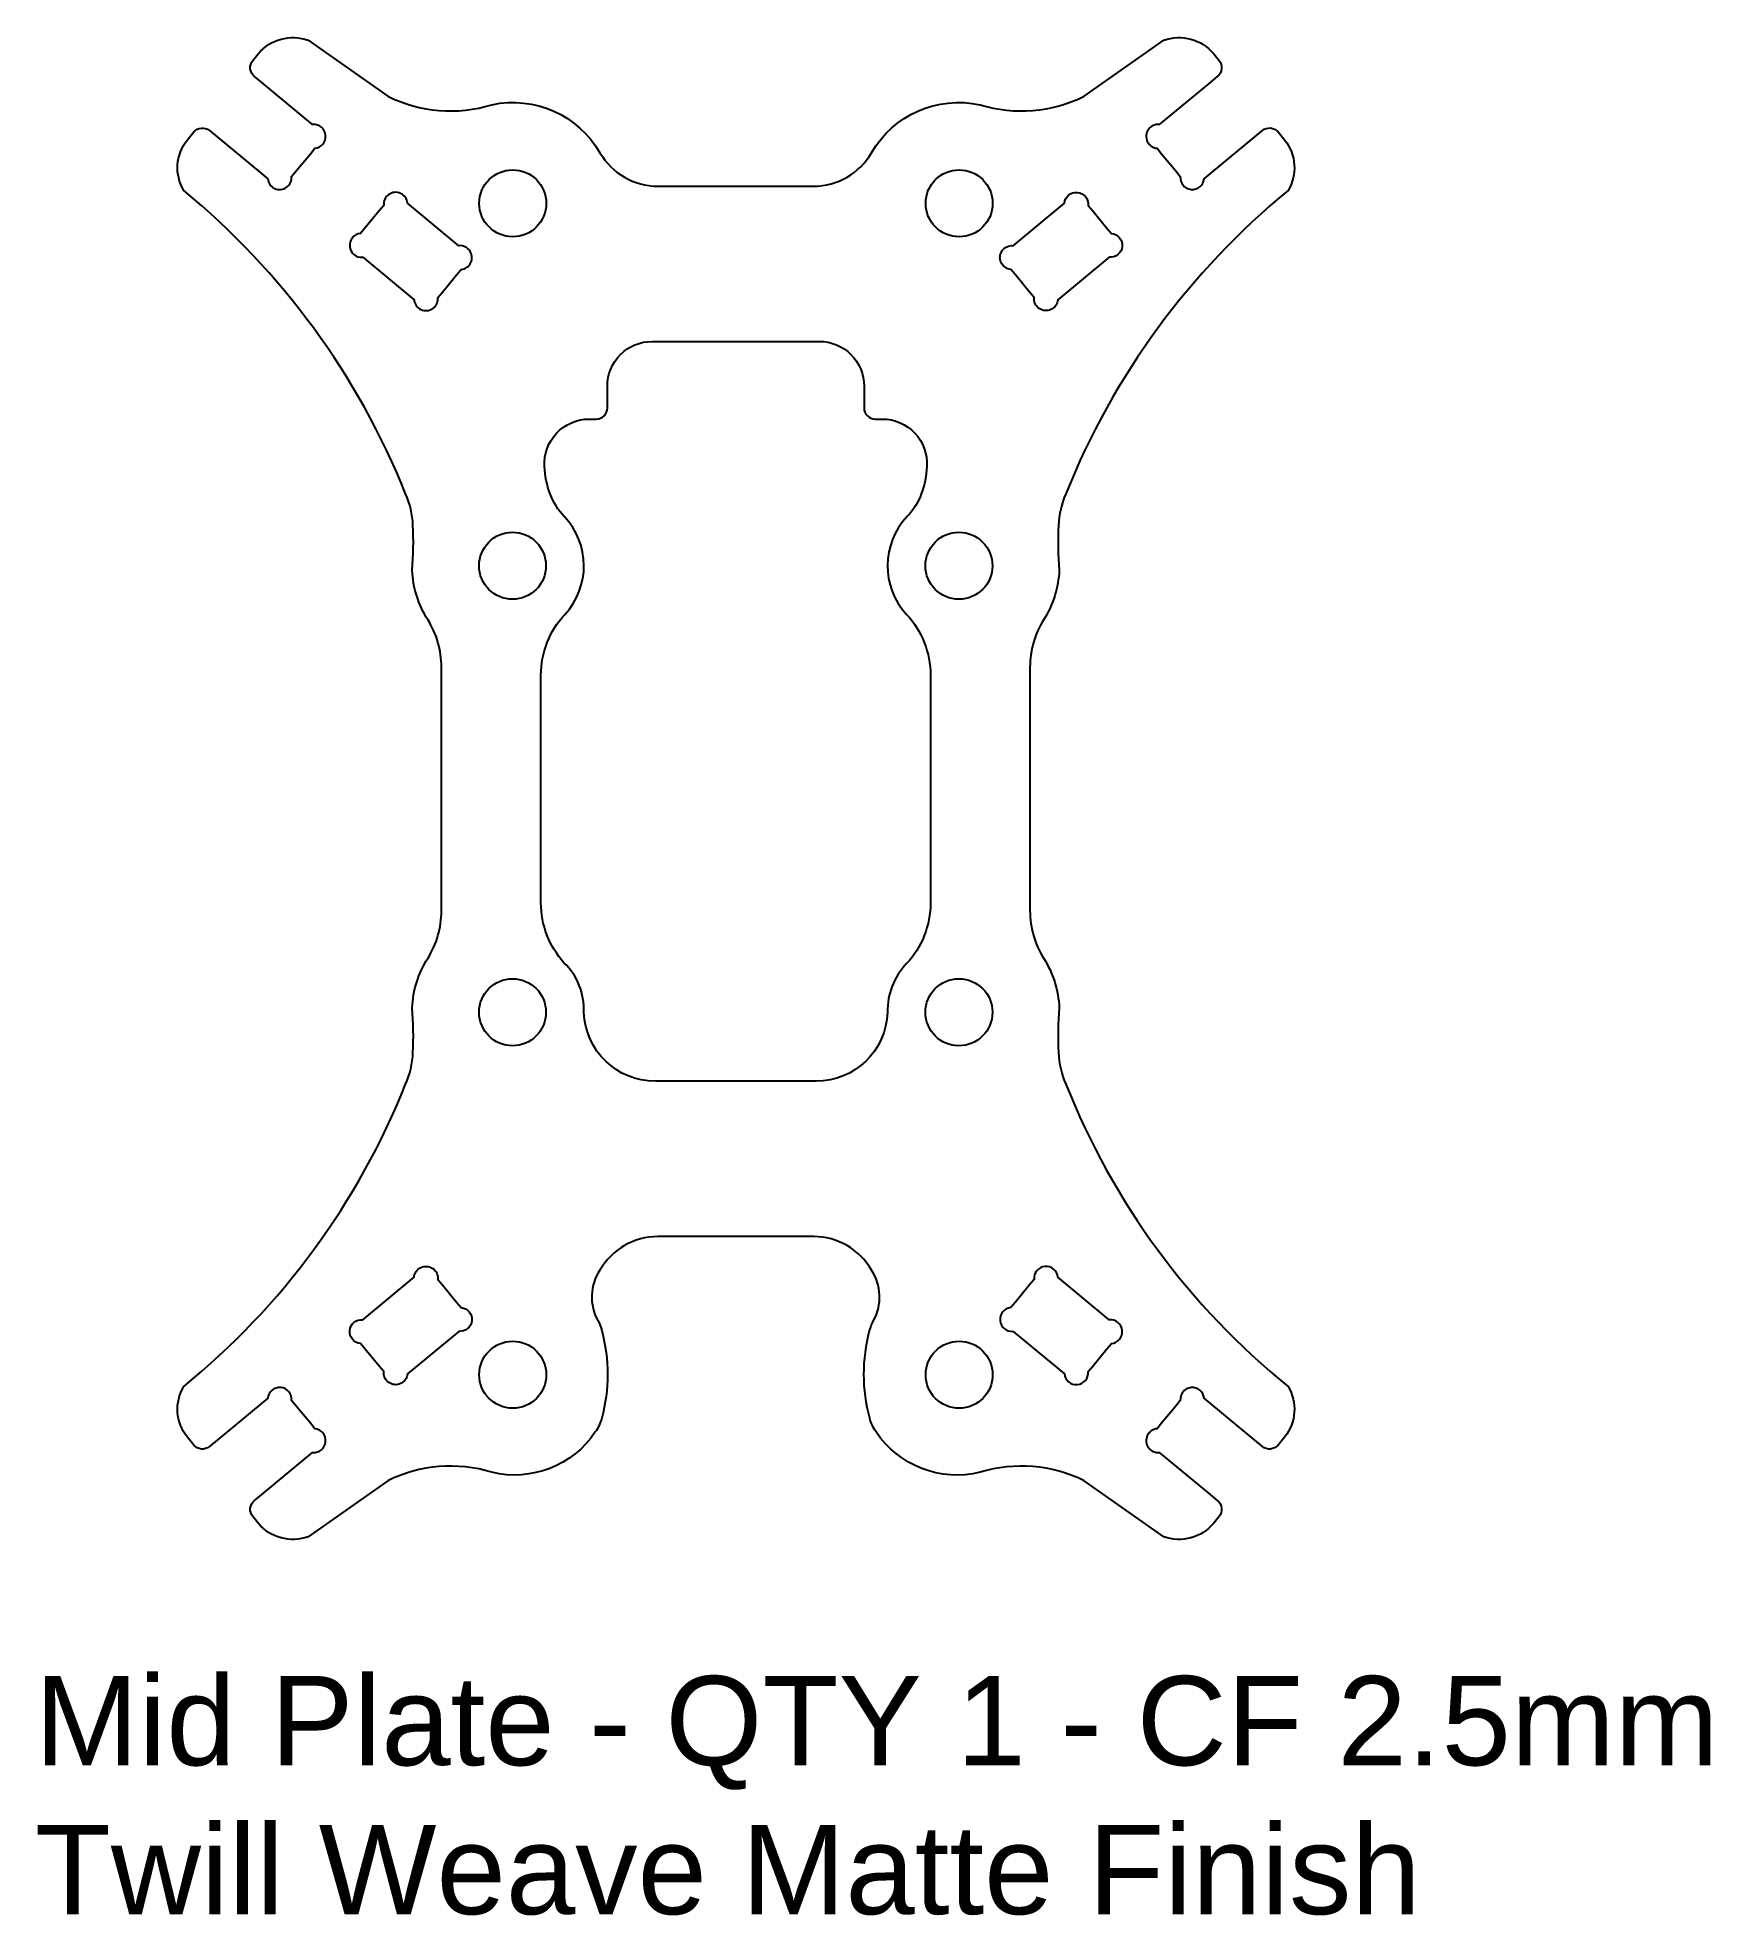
# Model space of a CAD drawing. Header units: inches. Extents: x -15.3 to 59.7, y -56.4 to 27.7.
import ezdxf

# ---------------------------------------------------------------- set-up
doc = ezdxf.new("R2010")
doc.units = ezdxf.units.IN
doc.header["$MEASUREMENT"] = 0
doc.layers.add('Mid - Plate 20x20 Final 3.15 2.5mm thick', color=210, linetype='Continuous')
doc.styles.get("Standard").update_dxf_attribs({"font": 'arial.ttf'})

msp = doc.modelspace()

# ---------------------------------------------------------------- linework, layer by layer
at = {"layer": 'Mid - Plate 20x20 Final 3.15 2.5mm thick'}
for points in [[(26.931, 24.701, 0.192865), (31.591, 25.082), (35.156, 27.584, -0.319407), (37.394, 26.977), (37.639, 26.678, -0.414214), (37.569, 25.975), (37.23, 25.696), (34.956, 23.812, 1), (34.856, 22.747), (35.059, 22.501), (35.697, 21.731), (35.9, 21.486, 1), (36.965, 21.386), (38.115, 22.339), (39.576, 23.545, -0.411432), (40.277, 23.48), (40.581, 23.116, -0.310595), (40.73, 20.855, 0.126536), (30.771, 7.273, 0.091638), (30.442, 5.857, 0.030971), (30.474, 3.85, -0.130428), (29.781, 1.639, 0.141663), (29.164, -0.496), (29.164, -4.763), (29.164, -7.138), (29.164, -11.406, 0.141663), (29.781, -13.54, -0.130428), (30.474, -15.752, 0.030971), (30.442, -17.758, 0.091638), (30.771, -19.175, 0.128428), (40.73, -32.711, -0.310595), (40.581, -34.972), (40.277, -35.336, -0.411432), (39.576, -35.401), (38.115, -34.195), (36.965, -33.242, 1), (35.9, -33.342), (35.697, -33.587), (35.059, -34.357), (34.856, -34.603, 1), (34.956, -35.668), (37.23, -37.552), (37.569, -37.831, -0.414214), (37.639, -38.534), (37.394, -38.833, -0.319407), (35.156, -39.44), (31.591, -36.938, 0.192865), (26.931, -36.557, -0.312751), (22.271, -34.75, -0.085286), (21.987, -34.136, -0.131659), (21.98, -30.21, -0.060835), (22.159, -29.76, 0.278015), (22.062, -27.497, 33.272959), (22.062, -27.497, 0.266986), (19.473, -26.001), (17.621, -25.998), (14.341, -25.998), (12.489, -26.001, 0.267126), (9.9, -27.498, 0.282413), (9.803, -29.76, -0.060835), (9.982, -30.21, -0.131659), (9.975, -34.136, -0.085286), (9.691, -34.75, -0.312538), (5.051, -36.557, 0.192865), (0.392, -36.938), (-3.174, -39.44, -0.319407), (-5.411, -38.833), (-5.656, -38.534, -0.414214), (-5.587, -37.831), (-5.248, -37.552), (-2.973, -35.668, 1), (-2.873, -34.603), (-3.076, -34.357), (-3.714, -33.587), (-3.917, -33.342, 1), (-4.983, -33.242), (-6.133, -34.195), (-7.594, -35.401, -0.411432), (-8.294, -35.336), (-8.599, -34.972, -0.310595), (-8.748, -32.711, 0.127553), (1.191, -19.175, 0.091638), (1.521, -17.758, 0.030971), (1.488, -15.752, -0.130428), (2.181, -13.54, 0.141663), (2.798, -11.406), (2.798, -7.138), (2.798, -4.763), (2.798, -0.496, 0.141663), (2.181, 1.639, -0.130428), (1.488, 3.85, 0.030971), (1.521, 5.857, 0.091638), (1.191, 7.273, 0.12566), (-8.748, 20.855, -0.310595), (-8.599, 23.116), (-8.294, 23.48, -0.411432), (-7.594, 23.545), (-6.133, 22.339), (-4.983, 21.386, 1), (-3.917, 21.486), (-3.714, 21.731), (-3.076, 22.501), (-2.873, 22.747, 1), (-2.973, 23.812), (-5.248, 25.696), (-5.587, 25.975, -0.414214), (-5.656, 26.678), (-5.411, 26.977, -0.319407), (-3.174, 27.584), (0.392, 25.082, 0.192865), (5.051, 24.701, -0.324564), (9.9, 22.547, 0.266986), (12.489, 21.051), (14.341, 21.048), (14.635, 21.048), (17.621, 21.048), (19.473, 21.051, 0.266986), (22.062, 22.547, -0.325763), (26.93, 24.697, 1)], [(-0.629, 19.176), (-0.832, 18.93, 1), (-0.732, 17.865), (0.418, 16.913), (1.568, 15.96, 1), (2.633, 16.06), (2.837, 16.305), (3.474, 17.075), (3.678, 17.32, 1), (3.578, 18.386), (1.277, 20.291, 1), (0.212, 20.191), (0.009, 19.946)], [(32.611, 19.176), (32.814, 18.93, -1), (32.714, 17.865), (31.564, 16.913), (30.414, 15.96, -1), (29.349, 16.06), (29.146, 16.305), (28.508, 17.075), (28.305, 17.32, -1), (28.405, 18.386), (30.705, 20.291, -1), (31.77, 20.191), (31.973, 19.946)], [(23.637, -13.773, 0.197431), (22.779, -15.951, -0.40441), (19.581, -19.043), (12.38, -19.043, -0.40441), (9.182, -15.951, 0.211948), (8.287, -13.731, -0.185719), (7.256, -11.05), (7.256, -7.648), (7.256, -4.254), (7.256, -0.852, -0.18939), (8.325, 1.871, 0.395972), (8.302, 6.252, -0.100523), (7.668, 7.265, -0.079284), (7.417, 8.5, -0.431807), (9.414, 10.62), (9.731, 10.62, 0.414214), (10.231, 11.12), (10.231, 11.529, -0.005), (10.232, 11.569), (10.231, 12.095, -0.414214), (12.231, 14.096), (19.73, 14.096, -0.414246), (21.731, 12.096), (21.731, 11.569, -0.005), (21.731, 11.529), (21.731, 11.12, 0.414214), (22.231, 10.62), (22.548, 10.62, -0.431807), (24.545, 8.5, -0.079284), (24.294, 7.265, -0.100523), (23.66, 6.252, 0.395972), (23.637, 1.871, -0.18939), (24.707, -0.852), (24.707, -4.397), (24.707, -7.505), (24.707, -11.05, -0.18939)], [(-0.629, -31.032), (-0.832, -30.786, -1), (-0.732, -29.721), (0.418, -28.769), (1.568, -27.816, -1), (2.633, -27.916), (2.837, -28.161), (3.474, -28.931), (3.678, -29.176, -1), (3.578, -30.242), (1.277, -32.147, -1), (0.212, -32.047), (0.009, -31.802)], [(32.611, -31.032), (32.814, -30.786, 1), (32.714, -29.721), (31.564, -28.769), (30.414, -27.816, 1), (29.349, -27.916), (29.146, -28.161), (28.508, -28.931), (28.305, -29.176, 1), (28.405, -30.242), (30.705, -32.147, 1), (31.77, -32.047), (31.973, -31.802)]]:
    msp.add_lwpolyline(points, format="xyb", close=True, dxfattribs=at)
for centre in [(5.991, 20.283), (25.991, 20.283), (5.981, 4.049), (25.981, 4.049), (5.981, -15.951), (25.981, -15.951), (5.991, -32.185), (25.991, -32.185)]:
    msp.add_circle(centre, 1.5, dxfattribs=at)

# ---------------------------------------------------------------- texts
at = {"layer": 'Mid - Plate 20x20 Final 3.15 2.5mm thick', "insert": (-15.424, -45.68), "char_height": 4, "attachment_point": 1}
msp.add_mtext_dynamic_manual_height_columns('Mid Plate - QTY 1 - CF 2.5mm Twill Weave Matte Finish', width=77.18879, gutter_width=1, heights=[0], dxfattribs=at)

doc.saveas('drawing.dxf')
